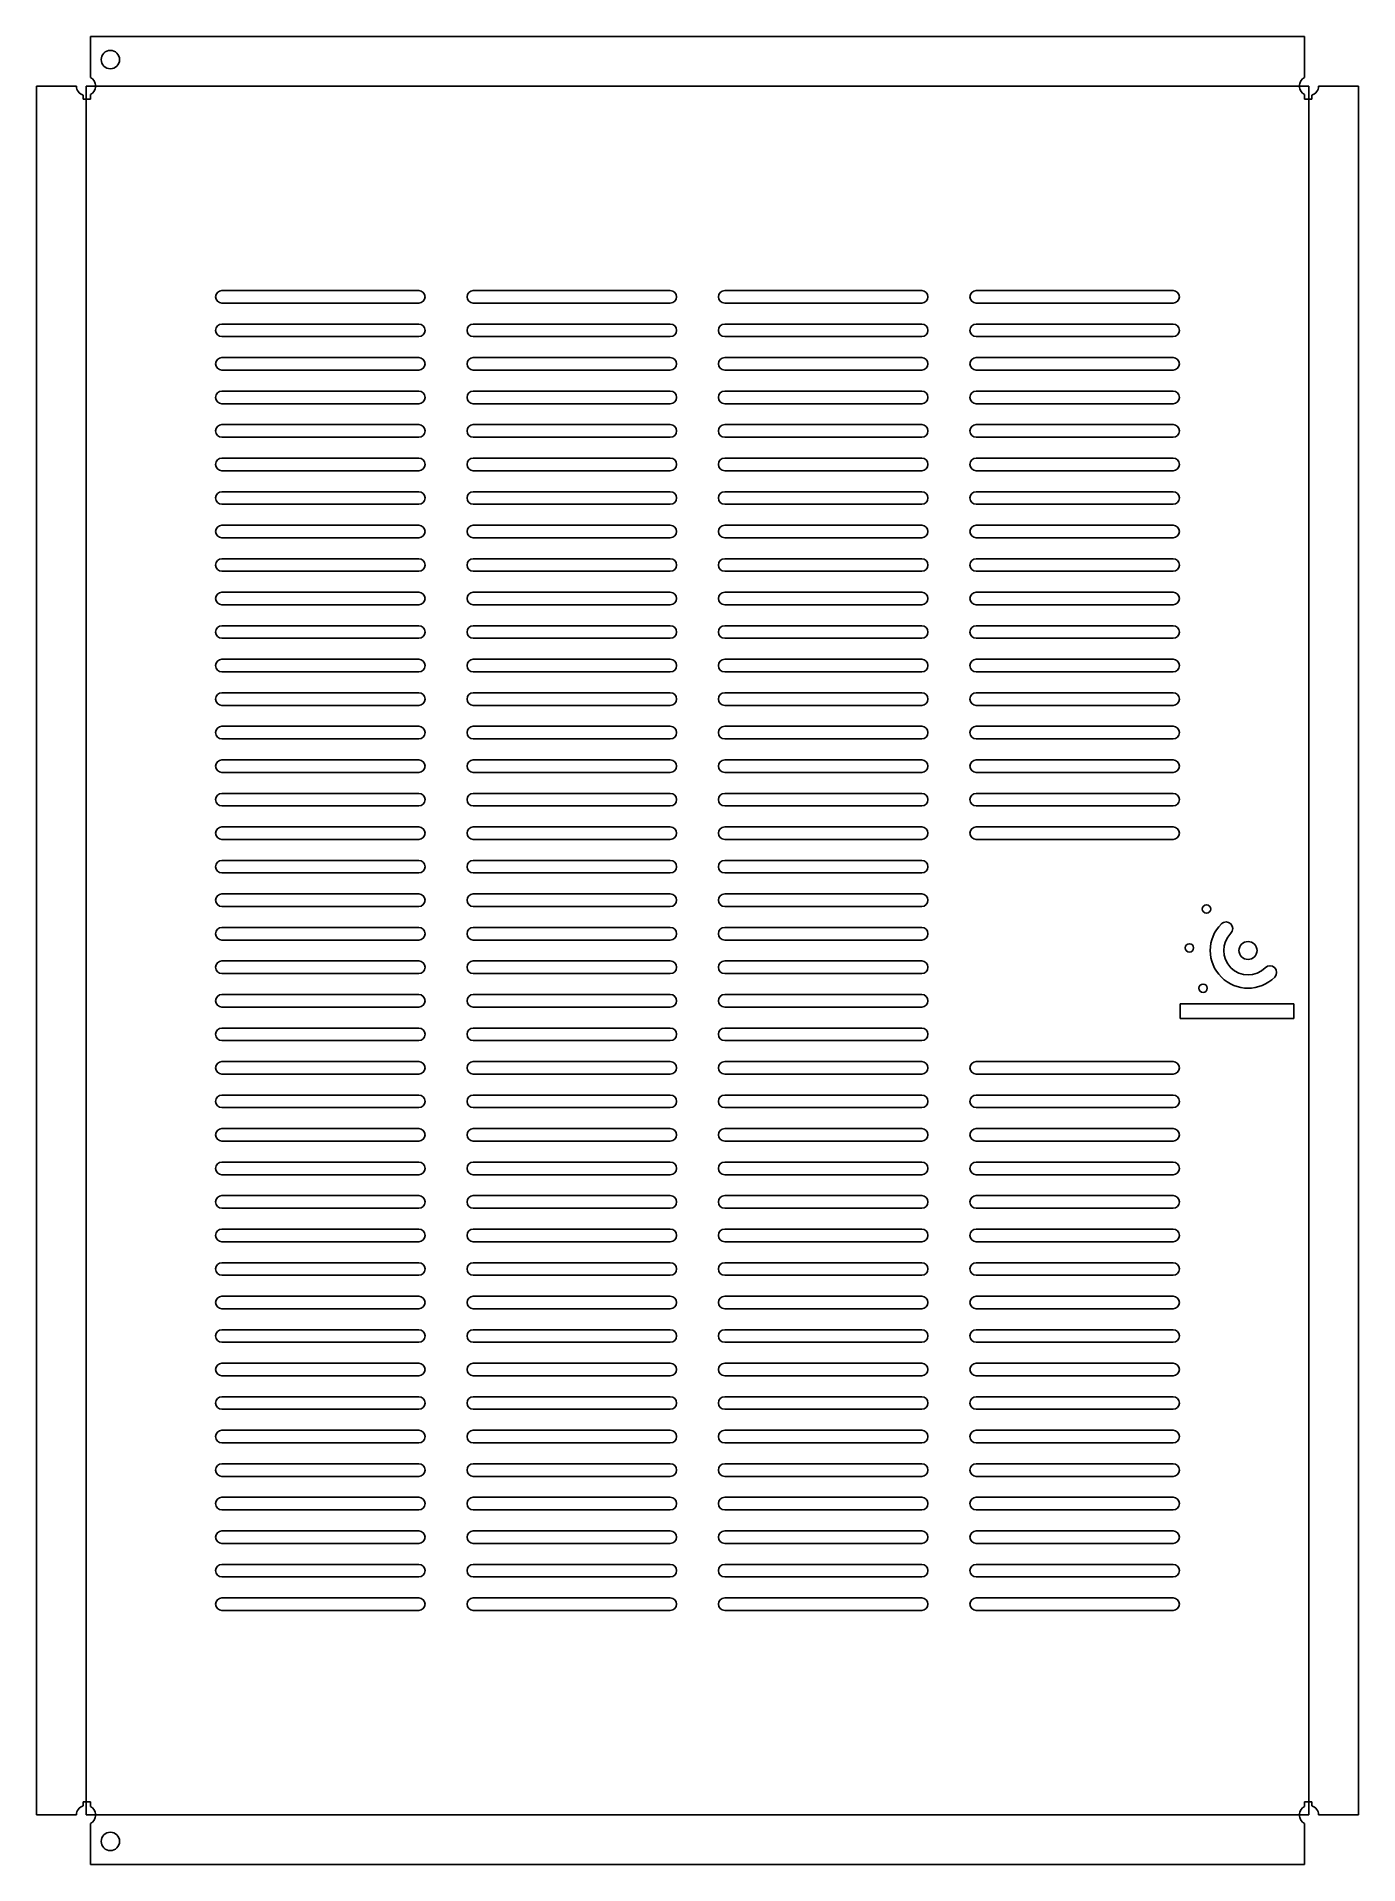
# Model space of a CAD drawing. Header units: millimetres. Extents: x -22 to 609, y -850 to 22.
import ezdxf

# ---------------------------------------------------------------- set-up
doc = ezdxf.new("R2010")
doc.units = ezdxf.units.MM
doc.layers.add('BEND', color=1, linetype='Continuous')
doc.layers.add('CUT', color=7, linetype='Continuous')

msp = doc.modelspace()

# ---------------------------------------------------------------- linework, layer by layer
at = {"layer": 'BEND'}
for p, q in [((1.39, -1.52), (1.39, -826.48)), ((584.94, -1.39), (1.52, -1.39)), ((585.07, -826.48), (585.07, -1.52)), ((1.52, -826.61), (584.94, -826.61))]:
    msp.add_line(p, q, dxfattribs=at)
at = {"layer": 'CUT'}
for p, q in [((583.02, 22.23), (3.44, 22.23)), ((3.44, 22.23), (3.44, 2.73)), ((583.02, 2.73), (583.02, 22.23)), ((-3.21, -1.52), (-22.23, -1.52)), ((-22.23, -1.52), (-22.23, -826.48)), ((0, -7.67), (0, -5.77)), ((3.44, -7.67), (0, -7.67)), ((3.44, -5.5), (3.44, -7.67)), ((583.02, -7.67), (583.02, -5.5)), ((586.46, -7.67), (583.02, -7.67)), ((586.46, -5.77), (586.46, -7.67)), ((608.69, -1.52), (589.67, -1.52)), ((608.69, -826.48), (608.69, -1.52)), ((66.23, -99), (160.23, -99)), ((186.23, -99), (280.23, -99)), ((306.23, -99), (400.23, -99)), ((426.23, -99), (520.23, -99)), ((160.23, -105), (66.23, -105)), ((280.23, -105), (186.23, -105)), ((400.23, -105), (306.23, -105)), ((520.23, -105), (426.23, -105)), ((66.23, -115), (160.23, -115)), ((160.23, -121), (66.23, -121)), ((186.23, -115), (280.23, -115)), ((280.23, -121), (186.23, -121)), ((306.23, -115), (400.23, -115)), ((400.23, -121), (306.23, -121)), ((426.23, -115), (520.23, -115)), ((520.23, -121), (426.23, -121)), ((66.23, -131), (160.23, -131)), ((160.23, -137), (66.23, -137)), ((186.23, -131), (280.23, -131)), ((280.23, -137), (186.23, -137)), ((306.23, -131), (400.23, -131)), ((400.23, -137), (306.23, -137)), ((426.23, -131), (520.23, -131)), ((520.23, -137), (426.23, -137)), ((66.23, -147), (160.23, -147)), ((186.23, -147), (280.23, -147)), ((306.23, -147), (400.23, -147)), ((426.23, -147), (520.23, -147)), ((160.23, -153), (66.23, -153)), ((280.23, -153), (186.23, -153)), ((400.23, -153), (306.23, -153)), ((520.23, -153), (426.23, -153)), ((66.23, -163), (160.23, -163)), ((186.23, -163), (280.23, -163)), ((306.23, -163), (400.23, -163)), ((426.23, -163), (520.23, -163)), ((160.23, -169), (66.23, -169)), ((280.23, -169), (186.23, -169)), ((400.23, -169), (306.23, -169)), ((520.23, -169), (426.23, -169)), ((66.23, -179), (160.23, -179)), ((186.23, -179), (280.23, -179)), ((306.23, -179), (400.23, -179)), ((426.23, -179), (520.23, -179)), ((160.23, -185), (66.23, -185)), ((280.23, -185), (186.23, -185)), ((400.23, -185), (306.23, -185)), ((520.23, -185), (426.23, -185)), ((66.23, -195), (160.23, -195)), ((186.23, -195), (280.23, -195)), ((306.23, -195), (400.23, -195)), ((426.23, -195), (520.23, -195)), ((160.23, -201), (66.23, -201)), ((280.23, -201), (186.23, -201)), ((400.23, -201), (306.23, -201)), ((520.23, -201), (426.23, -201)), ((66.23, -211), (160.23, -211)), ((160.23, -217), (66.23, -217)), ((186.23, -211), (280.23, -211)), ((280.23, -217), (186.23, -217)), ((306.23, -211), (400.23, -211)), ((400.23, -217), (306.23, -217)), ((426.23, -211), (520.23, -211)), ((520.23, -217), (426.23, -217)), ((66.23, -227), (160.23, -227)), ((160.23, -233), (66.23, -233)), ((186.23, -227), (280.23, -227)), ((280.23, -233), (186.23, -233)), ((306.23, -227), (400.23, -227)), ((400.23, -233), (306.23, -233)), ((426.23, -227), (520.23, -227)), ((520.23, -233), (426.23, -233)), ((66.23, -243), (160.23, -243)), ((186.23, -243), (280.23, -243)), ((306.23, -243), (400.23, -243)), ((426.23, -243), (520.23, -243)), ((160.23, -249), (66.23, -249)), ((280.23, -249), (186.23, -249)), ((400.23, -249), (306.23, -249)), ((520.23, -249), (426.23, -249)), ((66.23, -259), (160.23, -259)), ((186.23, -259), (280.23, -259)), ((306.23, -259), (400.23, -259)), ((426.23, -259), (520.23, -259)), ((160.23, -265), (66.23, -265)), ((280.23, -265), (186.23, -265)), ((400.23, -265), (306.23, -265)), ((520.23, -265), (426.23, -265)), ((66.23, -275), (160.23, -275)), ((186.23, -275), (280.23, -275)), ((306.23, -275), (400.23, -275)), ((426.23, -275), (520.23, -275)), ((160.23, -281), (66.23, -281)), ((280.23, -281), (186.23, -281)), ((400.23, -281), (306.23, -281)), ((520.23, -281), (426.23, -281)), ((66.23, -291), (160.23, -291)), ((186.23, -291), (280.23, -291)), ((306.23, -291), (400.23, -291)), ((426.23, -291), (520.23, -291)), ((160.23, -297), (66.23, -297)), ((280.23, -297), (186.23, -297)), ((400.23, -297), (306.23, -297)), ((520.23, -297), (426.23, -297)), ((66.23, -307), (160.23, -307)), ((160.23, -313), (66.23, -313)), ((186.23, -307), (280.23, -307)), ((280.23, -313), (186.23, -313)), ((306.23, -307), (400.23, -307)), ((400.23, -313), (306.23, -313)), ((426.23, -307), (520.23, -307)), ((520.23, -313), (426.23, -313)), ((66.23, -323), (160.23, -323)), ((160.23, -329), (66.23, -329)), ((186.23, -323), (280.23, -323)), ((280.23, -329), (186.23, -329)), ((306.23, -323), (400.23, -323)), ((400.23, -329), (306.23, -329)), ((426.23, -323), (520.23, -323)), ((520.23, -329), (426.23, -329)), ((66.23, -339), (160.23, -339)), ((186.23, -339), (280.23, -339)), ((306.23, -339), (400.23, -339)), ((426.23, -339), (520.23, -339)), ((160.23, -345), (66.23, -345)), ((280.23, -345), (186.23, -345)), ((400.23, -345), (306.23, -345)), ((520.23, -345), (426.23, -345)), ((66.23, -355), (160.23, -355)), ((186.23, -355), (280.23, -355)), ((306.23, -355), (400.23, -355)), ((426.23, -355), (520.23, -355)), ((160.23, -361), (66.23, -361)), ((280.23, -361), (186.23, -361)), ((400.23, -361), (306.23, -361)), ((520.23, -361), (426.23, -361)), ((66.23, -371), (160.23, -371)), ((186.23, -371), (280.23, -371)), ((306.23, -371), (400.23, -371)), ((160.23, -377), (66.23, -377)), ((280.23, -377), (186.23, -377)), ((400.23, -377), (306.23, -377)), ((66.23, -387), (160.23, -387)), ((186.23, -387), (280.23, -387)), ((306.23, -387), (400.23, -387)), ((160.23, -393), (66.23, -393)), ((280.23, -393), (186.23, -393)), ((400.23, -393), (306.23, -393)), ((66.23, -403), (160.23, -403)), ((160.23, -409), (66.23, -409)), ((186.23, -403), (280.23, -403)), ((280.23, -409), (186.23, -409)), ((306.23, -403), (400.23, -403)), ((400.23, -409), (306.23, -409)), ((66.23, -419), (160.23, -419)), ((160.23, -425), (66.23, -425)), ((186.23, -419), (280.23, -419)), ((280.23, -425), (186.23, -425)), ((306.23, -419), (400.23, -419)), ((400.23, -425), (306.23, -425)), ((66.23, -435), (160.23, -435)), ((186.23, -435), (280.23, -435)), ((306.23, -435), (400.23, -435)), ((160.23, -441), (66.23, -441)), ((280.23, -441), (186.23, -441)), ((400.23, -441), (306.23, -441)), ((523.58, -446.5), (523.58, -439.5)), ((523.58, -439.5), (577.78, -439.5)), ((577.78, -439.5), (577.78, -446.5)), ((66.23, -451), (160.23, -451)), ((186.23, -451), (280.23, -451)), ((306.23, -451), (400.23, -451)), ((577.78, -446.5), (523.58, -446.5)), ((160.23, -457), (66.23, -457)), ((280.23, -457), (186.23, -457)), ((400.23, -457), (306.23, -457)), ((66.23, -467), (160.23, -467)), ((186.23, -467), (280.23, -467)), ((306.23, -467), (400.23, -467)), ((426.23, -467), (520.23, -467)), ((160.23, -473), (66.23, -473)), ((280.23, -473), (186.23, -473)), ((400.23, -473), (306.23, -473)), ((520.23, -473), (426.23, -473)), ((66.23, -483), (160.23, -483)), ((186.23, -483), (280.23, -483)), ((306.23, -483), (400.23, -483)), ((426.23, -483), (520.23, -483)), ((160.23, -489), (66.23, -489)), ((280.23, -489), (186.23, -489)), ((400.23, -489), (306.23, -489)), ((520.23, -489), (426.23, -489)), ((66.23, -499), (160.23, -499)), ((160.23, -505), (66.23, -505)), ((186.23, -499), (280.23, -499)), ((280.23, -505), (186.23, -505)), ((306.23, -499), (400.23, -499)), ((400.23, -505), (306.23, -505)), ((426.23, -499), (520.23, -499)), ((520.23, -505), (426.23, -505)), ((66.23, -515), (160.23, -515)), ((160.23, -521), (66.23, -521)), ((186.23, -515), (280.23, -515)), ((280.23, -521), (186.23, -521)), ((306.23, -515), (400.23, -515)), ((400.23, -521), (306.23, -521)), ((426.23, -515), (520.23, -515)), ((520.23, -521), (426.23, -521)), ((66.23, -531), (160.23, -531)), ((186.23, -531), (280.23, -531)), ((306.23, -531), (400.23, -531)), ((426.23, -531), (520.23, -531)), ((160.23, -537), (66.23, -537)), ((280.23, -537), (186.23, -537)), ((400.23, -537), (306.23, -537)), ((520.23, -537), (426.23, -537)), ((66.23, -547), (160.23, -547)), ((186.23, -547), (280.23, -547)), ((306.23, -547), (400.23, -547)), ((426.23, -547), (520.23, -547)), ((160.23, -553), (66.23, -553)), ((280.23, -553), (186.23, -553)), ((400.23, -553), (306.23, -553)), ((520.23, -553), (426.23, -553)), ((66.23, -563), (160.23, -563)), ((186.23, -563), (280.23, -563)), ((306.23, -563), (400.23, -563)), ((426.23, -563), (520.23, -563)), ((160.23, -569), (66.23, -569)), ((280.23, -569), (186.23, -569)), ((400.23, -569), (306.23, -569)), ((520.23, -569), (426.23, -569)), ((66.23, -579), (160.23, -579)), ((186.23, -579), (280.23, -579)), ((306.23, -579), (400.23, -579)), ((426.23, -579), (520.23, -579)), ((160.23, -585), (66.23, -585)), ((280.23, -585), (186.23, -585)), ((400.23, -585), (306.23, -585)), ((520.23, -585), (426.23, -585)), ((66.23, -595), (160.23, -595)), ((160.23, -601), (66.23, -601)), ((186.23, -595), (280.23, -595)), ((280.23, -601), (186.23, -601)), ((306.23, -595), (400.23, -595)), ((400.23, -601), (306.23, -601)), ((426.23, -595), (520.23, -595)), ((520.23, -601), (426.23, -601)), ((66.23, -611), (160.23, -611)), ((160.23, -617), (66.23, -617)), ((186.23, -611), (280.23, -611)), ((280.23, -617), (186.23, -617)), ((306.23, -611), (400.23, -611)), ((400.23, -617), (306.23, -617)), ((426.23, -611), (520.23, -611)), ((520.23, -617), (426.23, -617)), ((66.23, -627), (160.23, -627)), ((186.23, -627), (280.23, -627)), ((306.23, -627), (400.23, -627)), ((426.23, -627), (520.23, -627)), ((160.23, -633), (66.23, -633)), ((280.23, -633), (186.23, -633)), ((400.23, -633), (306.23, -633)), ((520.23, -633), (426.23, -633)), ((66.23, -643), (160.23, -643)), ((186.23, -643), (280.23, -643)), ((306.23, -643), (400.23, -643)), ((426.23, -643), (520.23, -643)), ((160.23, -649), (66.23, -649)), ((280.23, -649), (186.23, -649)), ((400.23, -649), (306.23, -649)), ((520.23, -649), (426.23, -649)), ((66.23, -659), (160.23, -659)), ((186.23, -659), (280.23, -659)), ((306.23, -659), (400.23, -659)), ((426.23, -659), (520.23, -659)), ((160.23, -665), (66.23, -665)), ((280.23, -665), (186.23, -665)), ((400.23, -665), (306.23, -665)), ((520.23, -665), (426.23, -665)), ((66.23, -675), (160.23, -675)), ((186.23, -675), (280.23, -675)), ((306.23, -675), (400.23, -675)), ((426.23, -675), (520.23, -675)), ((160.23, -681), (66.23, -681)), ((280.23, -681), (186.23, -681)), ((400.23, -681), (306.23, -681)), ((520.23, -681), (426.23, -681)), ((66.23, -691), (160.23, -691)), ((160.23, -697), (66.23, -697)), ((186.23, -691), (280.23, -691)), ((280.23, -697), (186.23, -697)), ((306.23, -691), (400.23, -691)), ((400.23, -697), (306.23, -697)), ((426.23, -691), (520.23, -691)), ((520.23, -697), (426.23, -697)), ((66.23, -707), (160.23, -707)), ((160.23, -713), (66.23, -713)), ((186.23, -707), (280.23, -707)), ((280.23, -713), (186.23, -713)), ((306.23, -707), (400.23, -707)), ((400.23, -713), (306.23, -713)), ((426.23, -707), (520.23, -707)), ((520.23, -713), (426.23, -713)), ((66.23, -723), (160.23, -723)), ((186.23, -723), (280.23, -723)), ((306.23, -723), (400.23, -723)), ((426.23, -723), (520.23, -723)), ((160.23, -729), (66.23, -729)), ((280.23, -729), (186.23, -729)), ((400.23, -729), (306.23, -729)), ((520.23, -729), (426.23, -729)), ((-22.23, -826.48), (-3.21, -826.48)), ((0, -822.23), (0, -820.33)), ((0, -820.33), (3.44, -820.33)), ((3.44, -820.33), (3.44, -822.5)), ((583.02, -822.5), (583.02, -820.33)), ((583.02, -820.33), (586.46, -820.33)), ((586.46, -820.33), (586.46, -822.23)), ((589.67, -826.48), (608.69, -826.48)), ((3.44, -830.73), (3.44, -850.23)), ((583.02, -850.23), (583.02, -830.73)), ((3.44, -850.23), (583.02, -850.23))]:
    msp.add_line(p, q, dxfattribs=at)
for centre, radius in [((13, 11.23), 4.38), ((536.18, -394.2), 2), ((555.98, -414), 4.3), ((528.01, -412.78), 2), ((534.53, -432), 2), ((13, -839.23), 4.38)]:
    msp.add_circle(centre, radius, dxfattribs=at)
for centre, radius, start, end in [((1.39, -1.39), 4.6, 296.51006, 423.48994), ((585.07, -1.39), 4.6, 116.51006, 243.48994), ((1.39, -1.39), 4.6, -178.32948, -107.52572), ((585.07, -1.39), 4.6, 287.52572, 358.32948), ((66.23, -102), 3, 90, 270), ((160.23, -102), 3, -90, 90), ((186.23, -102), 3, 90, 270), ((280.23, -102), 3, -90, 90), ((306.23, -102), 3, 90, 270), ((400.23, -102), 3, -90, 90), ((426.23, -102), 3, 90, 270), ((520.23, -102), 3, -90, 90), ((66.23, -118), 3, 90, 270), ((160.23, -118), 3, -90, 90), ((186.23, -118), 3, 90, 270), ((280.23, -118), 3, -90, 90), ((306.23, -118), 3, 90, 270), ((400.23, -118), 3, -90, 90), ((426.23, -118), 3, 90, 270), ((520.23, -118), 3, -90, 90), ((66.23, -134), 3, 90, 270), ((160.23, -134), 3, -90, 90), ((186.23, -134), 3, 90, 270), ((280.23, -134), 3, -90, 90), ((306.23, -134), 3, 90, 270), ((400.23, -134), 3, -90, 90), ((426.23, -134), 3, 90, 270), ((520.23, -134), 3, -90, 90), ((66.23, -150), 3, 90, 270), ((160.23, -150), 3, -90, 90), ((186.23, -150), 3, 90, 270), ((280.23, -150), 3, -90, 90), ((306.23, -150), 3, 90, 270), ((400.23, -150), 3, -90, 90), ((426.23, -150), 3, 90, 270), ((520.23, -150), 3, -90, 90), ((66.23, -166), 3, 90, 270), ((160.23, -166), 3, -90, 90), ((186.23, -166), 3, 90, 270), ((280.23, -166), 3, -90, 90), ((306.23, -166), 3, 90, 270), ((400.23, -166), 3, -90, 90), ((426.23, -166), 3, 90, 270), ((520.23, -166), 3, -90, 90), ((66.23, -182), 3, 90, 270), ((160.23, -182), 3, -90, 90), ((186.23, -182), 3, 90, 270), ((280.23, -182), 3, -90, 90), ((306.23, -182), 3, 90, 270), ((400.23, -182), 3, -90, 90), ((426.23, -182), 3, 90, 270), ((520.23, -182), 3, -90, 90), ((66.23, -198), 3, 90, 270), ((160.23, -198), 3, -90, 90), ((186.23, -198), 3, 90, 270), ((280.23, -198), 3, -90, 90), ((306.23, -198), 3, 90, 270), ((400.23, -198), 3, -90, 90), ((426.23, -198), 3, 90, 270), ((520.23, -198), 3, -90, 90), ((66.23, -214), 3, 90, 270), ((160.23, -214), 3, -90, 90), ((186.23, -214), 3, 90, 270), ((280.23, -214), 3, -90, 90), ((306.23, -214), 3, 90, 270), ((400.23, -214), 3, -90, 90), ((426.23, -214), 3, 90, 270), ((520.23, -214), 3, -90, 90), ((66.23, -230), 3, 90, 270), ((160.23, -230), 3, -90, 90), ((186.23, -230), 3, 90, 270), ((280.23, -230), 3, -90, 90), ((306.23, -230), 3, 90, 270), ((400.23, -230), 3, -90, 90), ((426.23, -230), 3, 90, 270), ((520.23, -230), 3, -90, 90), ((66.23, -246), 3, 90, 270), ((160.23, -246), 3, -90, 90), ((186.23, -246), 3, 90, 270), ((280.23, -246), 3, -90, 90), ((306.23, -246), 3, 90, 270), ((400.23, -246), 3, -90, 90), ((426.23, -246), 3, 90, 270), ((520.23, -246), 3, -90, 90), ((66.23, -262), 3, 90, 270), ((160.23, -262), 3, -90, 90), ((186.23, -262), 3, 90, 270), ((280.23, -262), 3, -90, 90), ((306.23, -262), 3, 90, 270), ((400.23, -262), 3, -90, 90), ((426.23, -262), 3, 90, 270), ((520.23, -262), 3, -90, 90), ((66.23, -278), 3, 90, 270), ((160.23, -278), 3, -90, 90), ((186.23, -278), 3, 90, 270), ((280.23, -278), 3, -90, 90), ((306.23, -278), 3, 90, 270), ((400.23, -278), 3, -90, 90), ((426.23, -278), 3, 90, 270), ((520.23, -278), 3, -90, 90), ((66.23, -294), 3, 90, 270), ((160.23, -294), 3, -90, 90), ((186.23, -294), 3, 90, 270), ((280.23, -294), 3, -90, 90), ((306.23, -294), 3, 90, 270), ((400.23, -294), 3, -90, 90), ((426.23, -294), 3, 90, 270), ((520.23, -294), 3, -90, 90), ((66.23, -310), 3, 90, 270), ((160.23, -310), 3, -90, 90), ((186.23, -310), 3, 90, 270), ((280.23, -310), 3, -90, 90), ((306.23, -310), 3, 90, 270), ((400.23, -310), 3, -90, 90), ((426.23, -310), 3, 90, 270), ((520.23, -310), 3, -90, 90), ((66.23, -326), 3, 90, 270), ((160.23, -326), 3, -90, 90), ((186.23, -326), 3, 90, 270), ((280.23, -326), 3, -90, 90), ((306.23, -326), 3, 90, 270), ((400.23, -326), 3, -90, 90), ((426.23, -326), 3, 90, 270), ((520.23, -326), 3, -90, 90), ((66.23, -342), 3, 90, 270), ((160.23, -342), 3, -90, 90), ((186.23, -342), 3, 90, 270), ((280.23, -342), 3, -90, 90), ((306.23, -342), 3, 90, 270), ((400.23, -342), 3, -90, 90), ((426.23, -342), 3, 90, 270), ((520.23, -342), 3, -90, 90), ((66.23, -358), 3, 90, 270), ((160.23, -358), 3, -90, 90), ((186.23, -358), 3, 90, 270), ((280.23, -358), 3, -90, 90), ((306.23, -358), 3, 90, 270), ((400.23, -358), 3, -90, 90), ((426.23, -358), 3, 90, 270), ((520.23, -358), 3, -90, 90), ((66.23, -374), 3, 90, 270), ((160.23, -374), 3, -90, 90), ((186.23, -374), 3, 90, 270), ((280.23, -374), 3, -90, 90), ((306.23, -374), 3, 90, 270), ((400.23, -374), 3, -90, 90), ((66.23, -390), 3, 90, 270), ((160.23, -390), 3, -90, 90), ((186.23, -390), 3, 90, 270), ((280.23, -390), 3, -90, 90), ((306.23, -390), 3, 90, 270), ((400.23, -390), 3, -90, 90), ((555.98, -414), 18, 135, 315), ((545.51, -403.53), 3.2, -45, 135), ((66.23, -406), 3, 90, 270), ((160.23, -406), 3, -90, 90), ((186.23, -406), 3, 90, 270), ((280.23, -406), 3, -90, 90), ((306.23, -406), 3, 90, 270), ((400.23, -406), 3, -90, 90), ((555.98, -414), 11.6, -225, -45), ((66.23, -422), 3, 90, 270), ((160.23, -422), 3, -90, 90), ((186.23, -422), 3, 90, 270), ((280.23, -422), 3, -90, 90), ((306.23, -422), 3, 90, 270), ((400.23, -422), 3, -90, 90), ((566.45, -424.47), 3.2, -45, 135), ((66.23, -438), 3, 90, 270), ((160.23, -438), 3, -90, 90), ((186.23, -438), 3, 90, 270), ((280.23, -438), 3, -90, 90), ((306.23, -438), 3, 90, 270), ((400.23, -438), 3, -90, 90), ((66.23, -454), 3, 90, 270), ((160.23, -454), 3, -90, 90), ((186.23, -454), 3, 90, 270), ((280.23, -454), 3, -90, 90), ((306.23, -454), 3, 90, 270), ((400.23, -454), 3, -90, 90), ((66.23, -470), 3, 90, 270), ((160.23, -470), 3, -90, 90), ((186.23, -470), 3, 90, 270), ((280.23, -470), 3, -90, 90), ((306.23, -470), 3, 90, 270), ((400.23, -470), 3, -90, 90), ((426.23, -470), 3, 90, 270), ((520.23, -470), 3, -90, 90), ((66.23, -486), 3, 90, 270), ((160.23, -486), 3, -90, 90), ((186.23, -486), 3, 90, 270), ((280.23, -486), 3, -90, 90), ((306.23, -486), 3, 90, 270), ((400.23, -486), 3, -90, 90), ((426.23, -486), 3, 90, 270), ((520.23, -486), 3, -90, 90), ((66.23, -502), 3, 90, 270), ((160.23, -502), 3, -90, 90), ((186.23, -502), 3, 90, 270), ((280.23, -502), 3, -90, 90), ((306.23, -502), 3, 90, 270), ((400.23, -502), 3, -90, 90), ((426.23, -502), 3, 90, 270), ((520.23, -502), 3, -90, 90), ((66.23, -518), 3, 90, 270), ((160.23, -518), 3, -90, 90), ((186.23, -518), 3, 90, 270), ((280.23, -518), 3, -90, 90), ((306.23, -518), 3, 90, 270), ((400.23, -518), 3, -90, 90), ((426.23, -518), 3, 90, 270), ((520.23, -518), 3, -90, 90), ((66.23, -534), 3, 90, 270), ((160.23, -534), 3, -90, 90), ((186.23, -534), 3, 90, 270), ((280.23, -534), 3, -90, 90), ((306.23, -534), 3, 90, 270), ((400.23, -534), 3, -90, 90), ((426.23, -534), 3, 90, 270), ((520.23, -534), 3, -90, 90), ((66.23, -550), 3, 90, 270), ((160.23, -550), 3, -90, 90), ((186.23, -550), 3, 90, 270), ((280.23, -550), 3, -90, 90), ((306.23, -550), 3, 90, 270), ((400.23, -550), 3, -90, 90), ((426.23, -550), 3, 90, 270), ((520.23, -550), 3, -90, 90), ((66.23, -566), 3, 90, 270), ((160.23, -566), 3, -90, 90), ((186.23, -566), 3, 90, 270), ((280.23, -566), 3, -90, 90), ((306.23, -566), 3, 90, 270), ((400.23, -566), 3, -90, 90), ((426.23, -566), 3, 90, 270), ((520.23, -566), 3, -90, 90), ((66.23, -582), 3, 90, 270), ((160.23, -582), 3, -90, 90), ((186.23, -582), 3, 90, 270), ((280.23, -582), 3, -90, 90), ((306.23, -582), 3, 90, 270), ((400.23, -582), 3, -90, 90), ((426.23, -582), 3, 90, 270), ((520.23, -582), 3, -90, 90), ((66.23, -598), 3, 90, 270), ((160.23, -598), 3, -90, 90), ((186.23, -598), 3, 90, 270), ((280.23, -598), 3, -90, 90), ((306.23, -598), 3, 90, 270), ((400.23, -598), 3, -90, 90), ((426.23, -598), 3, 90, 270), ((520.23, -598), 3, -90, 90), ((66.23, -614), 3, 90, 270), ((160.23, -614), 3, -90, 90), ((186.23, -614), 3, 90, 270), ((280.23, -614), 3, -90, 90), ((306.23, -614), 3, 90, 270), ((400.23, -614), 3, -90, 90), ((426.23, -614), 3, 90, 270), ((520.23, -614), 3, -90, 90), ((66.23, -630), 3, 90, 270), ((160.23, -630), 3, -90, 90), ((186.23, -630), 3, 90, 270), ((280.23, -630), 3, -90, 90), ((306.23, -630), 3, 90, 270), ((400.23, -630), 3, -90, 90), ((426.23, -630), 3, 90, 270), ((520.23, -630), 3, -90, 90), ((66.23, -646), 3, 90, 270), ((160.23, -646), 3, -90, 90), ((186.23, -646), 3, 90, 270), ((280.23, -646), 3, -90, 90), ((306.23, -646), 3, 90, 270), ((400.23, -646), 3, -90, 90), ((426.23, -646), 3, 90, 270), ((520.23, -646), 3, -90, 90), ((66.23, -662), 3, 90, 270), ((160.23, -662), 3, -90, 90), ((186.23, -662), 3, 90, 270), ((280.23, -662), 3, -90, 90), ((306.23, -662), 3, 90, 270), ((400.23, -662), 3, -90, 90), ((426.23, -662), 3, 90, 270), ((520.23, -662), 3, -90, 90), ((66.23, -678), 3, 90, 270), ((160.23, -678), 3, -90, 90), ((186.23, -678), 3, 90, 270), ((280.23, -678), 3, -90, 90), ((306.23, -678), 3, 90, 270), ((400.23, -678), 3, -90, 90), ((426.23, -678), 3, 90, 270), ((520.23, -678), 3, -90, 90), ((66.23, -694), 3, 90, 270), ((160.23, -694), 3, -90, 90), ((186.23, -694), 3, 90, 270), ((280.23, -694), 3, -90, 90), ((306.23, -694), 3, 90, 270), ((400.23, -694), 3, -90, 90), ((426.23, -694), 3, 90, 270), ((520.23, -694), 3, -90, 90), ((66.23, -710), 3, 90, 270), ((160.23, -710), 3, -90, 90), ((186.23, -710), 3, 90, 270), ((280.23, -710), 3, -90, 90), ((306.23, -710), 3, 90, 270), ((400.23, -710), 3, -90, 90), ((426.23, -710), 3, 90, 270), ((520.23, -710), 3, -90, 90), ((66.23, -726), 3, 90, 270), ((160.23, -726), 3, -90, 90), ((186.23, -726), 3, 90, 270), ((280.23, -726), 3, -90, 90), ((306.23, -726), 3, 90, 270), ((400.23, -726), 3, -90, 90), ((426.23, -726), 3, 90, 270), ((520.23, -726), 3, -90, 90), ((1.39, -826.61), 4.6, 107.52572, 178.32948), ((1.39, -826.61), 4.6, -63.48994, 63.48994), ((585.07, -826.61), 4.6, 116.51006, 243.48994), ((585.07, -826.61), 4.6, 1.67052, 72.47428)]:
    msp.add_arc(centre, radius, start, end, dxfattribs=at)

doc.saveas('drawing.dxf')
